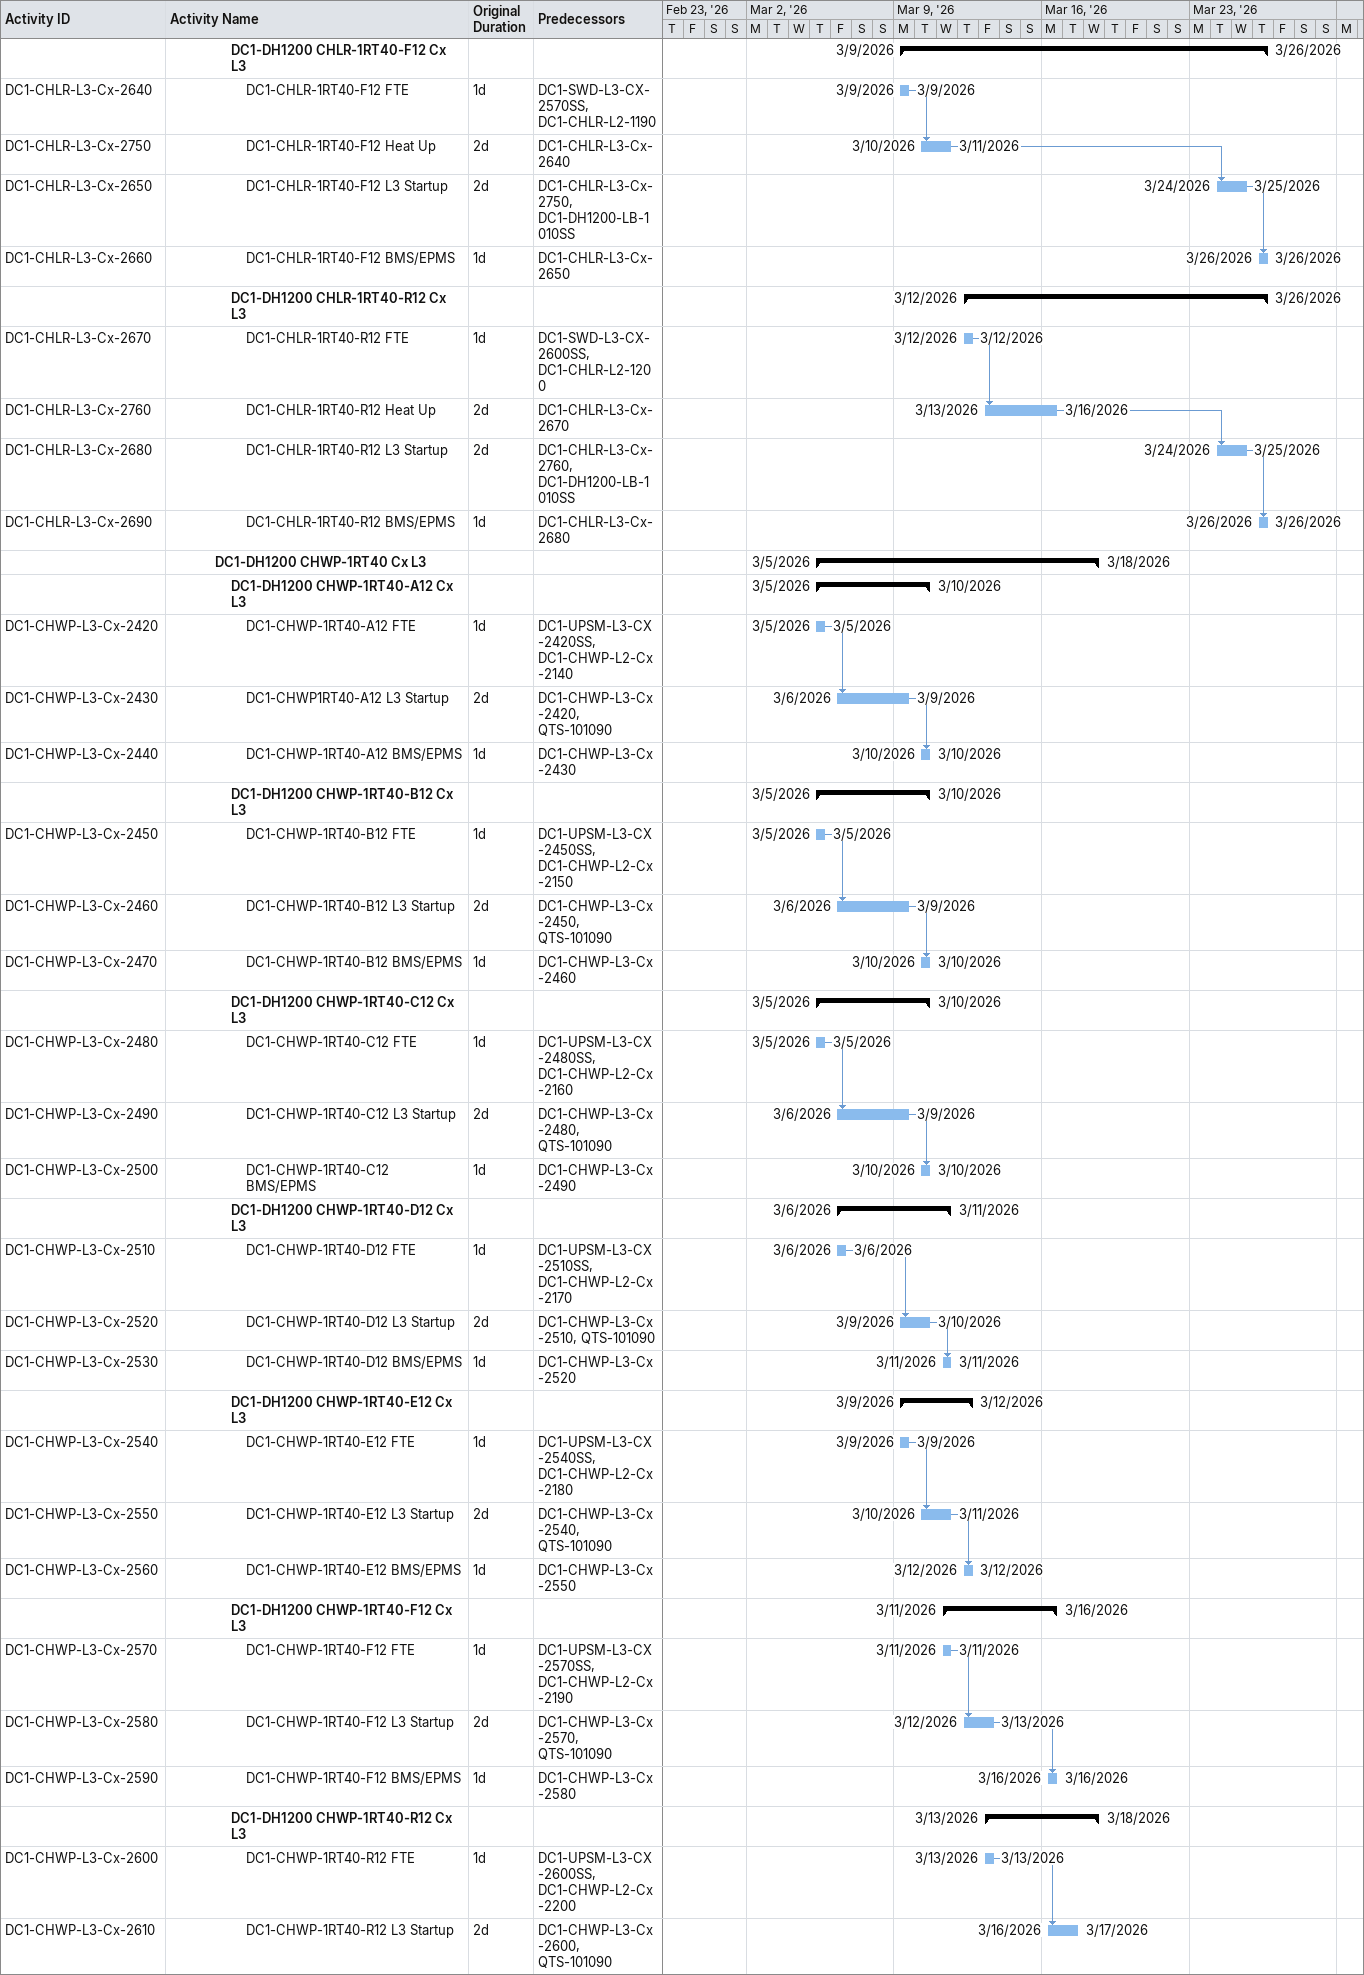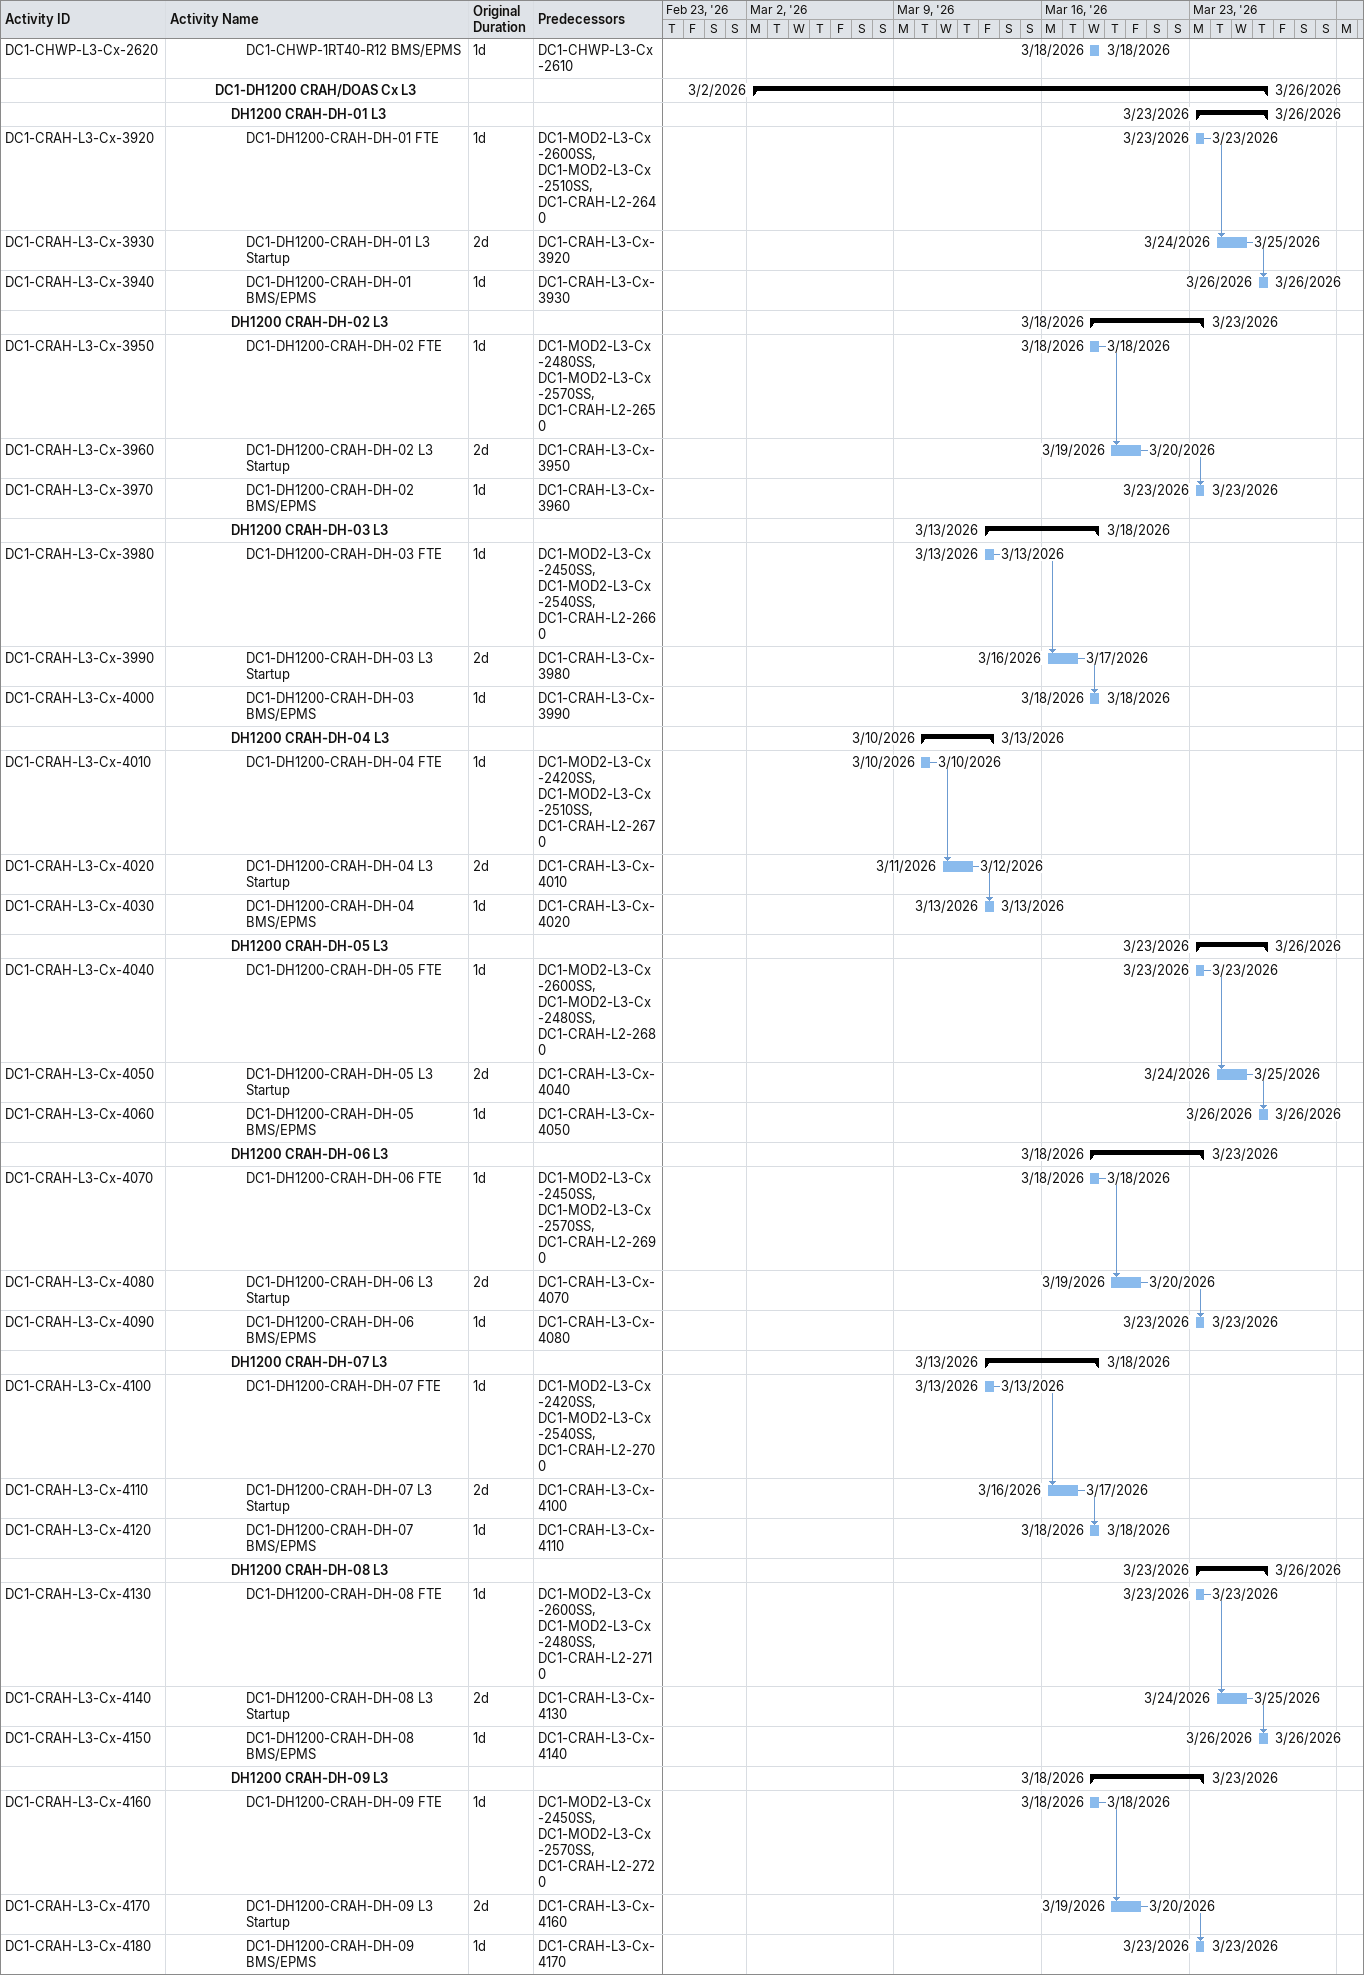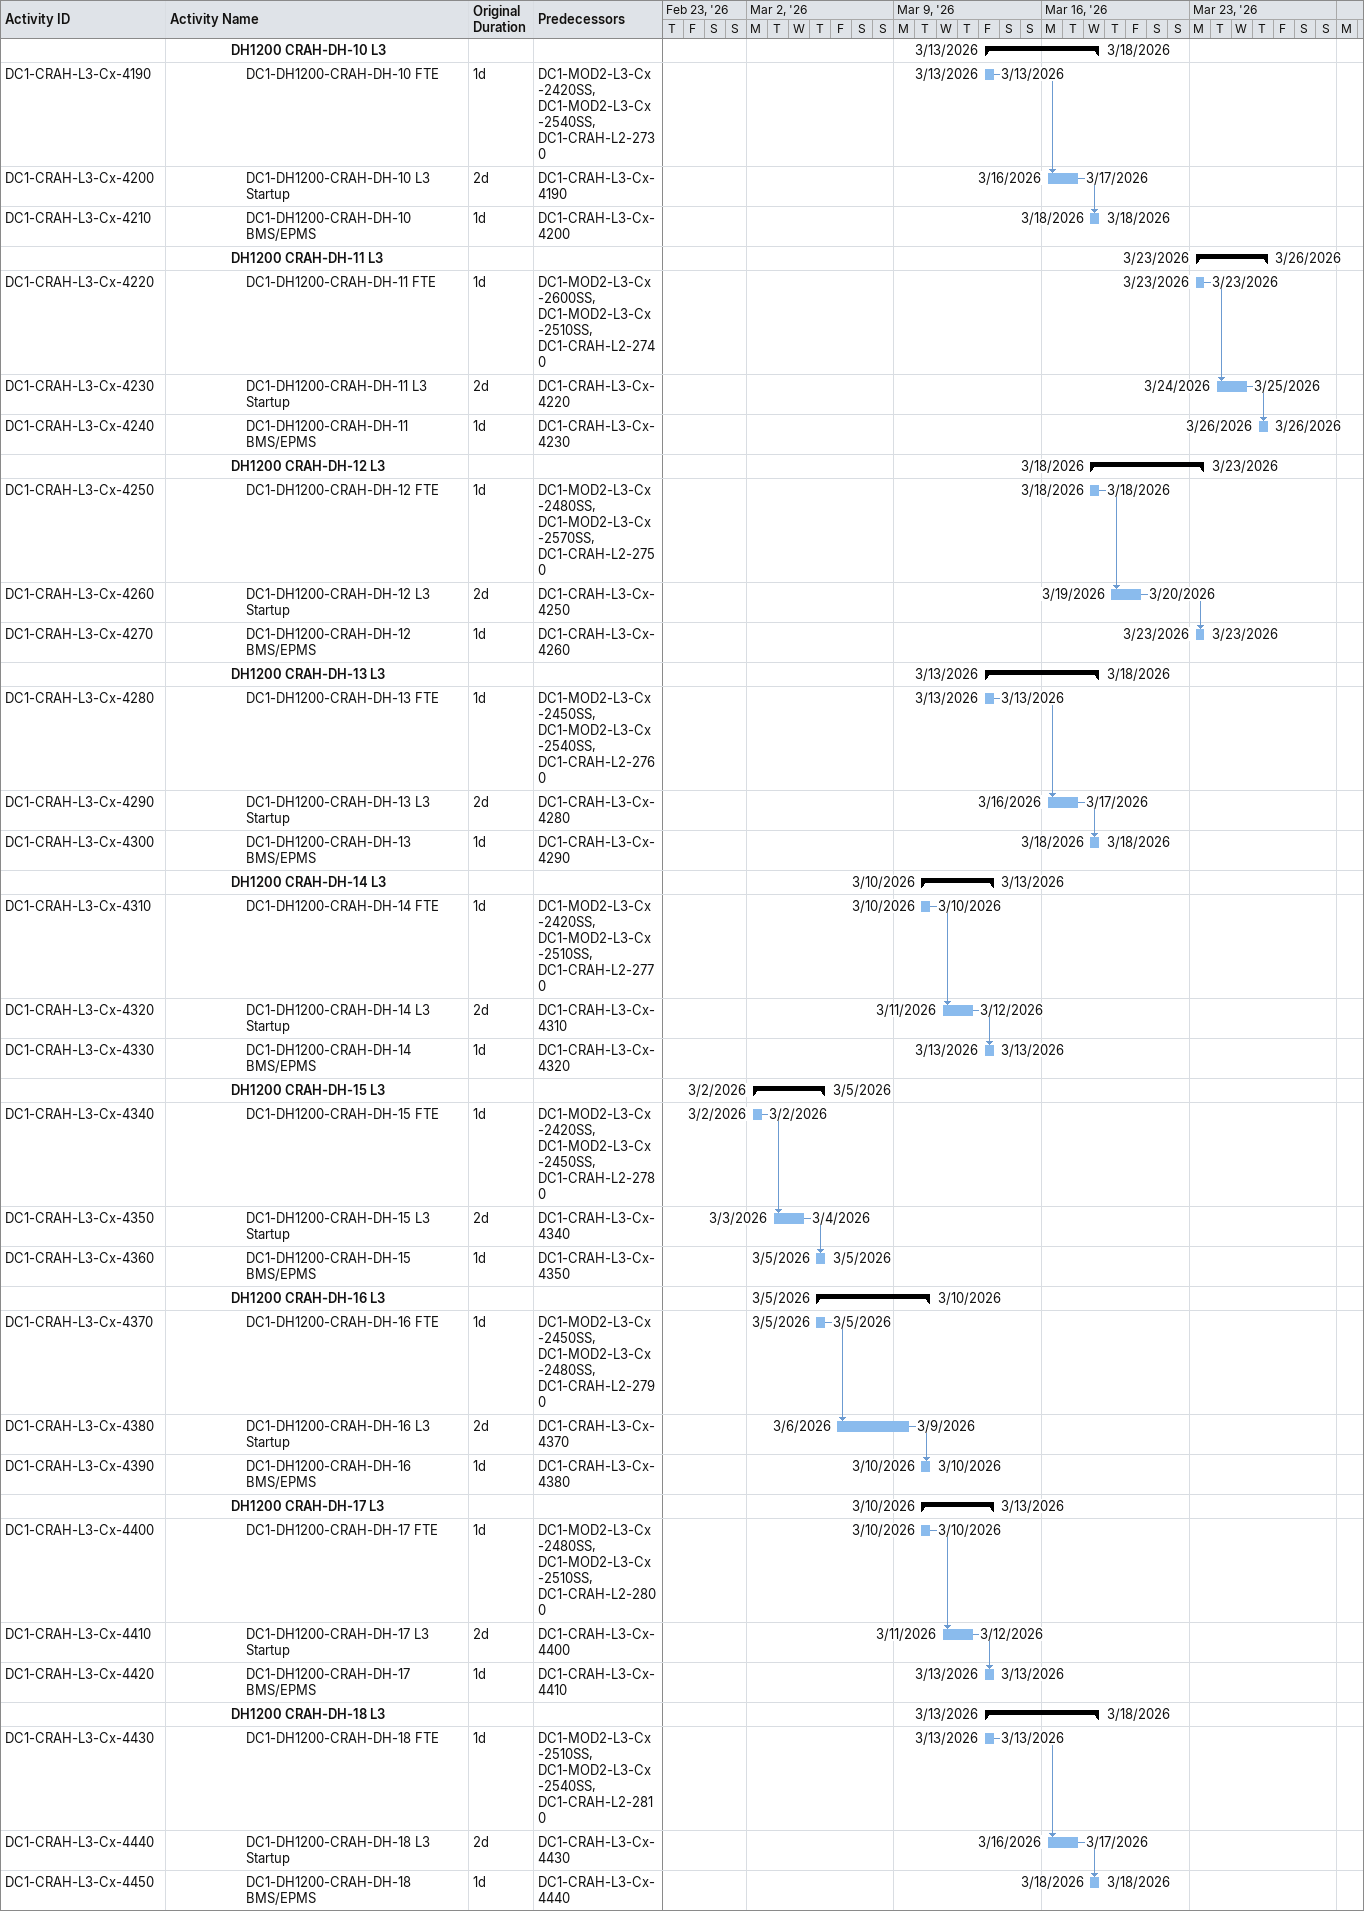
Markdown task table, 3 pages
| ID | Level | Task | Original duration | Start | Finish | Predecessors |
|---|---|---|---|---|---|---|
|  | 5 | **DC1-DH1200 CHLR-1RT40-F12 Cx L3** |  | 2026-03-09 | 2026-03-26 |  |
| DC1-CHLR-L3-Cx-2640 | 6 | DC1-CHLR-1RT40-F12 FTE | 1d | 2026-03-09 | 2026-03-09 | DC1-SWD-L3-CX-2570SS, DC1-CHLR-L2-1190 |
| DC1-CHLR-L3-Cx-2750 | 6 | DC1-CHLR-1RT40-F12 Heat Up | 2d | 2026-03-10 | 2026-03-11 | DC1-CHLR-L3-Cx-2640 |
| DC1-CHLR-L3-Cx-2650 | 6 | DC1-CHLR-1RT40-F12 L3 Startup | 2d | 2026-03-24 | 2026-03-25 | DC1-CHLR-L3-Cx-2750, DC1-DH1200-LB-1010SS |
| DC1-CHLR-L3-Cx-2660 | 6 | DC1-CHLR-1RT40-F12 BMS/EPMS | 1d | 2026-03-26 | 2026-03-26 | DC1-CHLR-L3-Cx-2650 |
|  | 5 | **DC1-DH1200 CHLR-1RT40-R12 Cx L3** |  | 2026-03-12 | 2026-03-26 |  |
| DC1-CHLR-L3-Cx-2670 | 6 | DC1-CHLR-1RT40-R12 FTE | 1d | 2026-03-12 | 2026-03-12 | DC1-SWD-L3-CX-2600SS, DC1-CHLR-L2-1200 |
| DC1-CHLR-L3-Cx-2760 | 6 | DC1-CHLR-1RT40-R12 Heat Up | 2d | 2026-03-13 | 2026-03-16 | DC1-CHLR-L3-Cx-2670 |
| DC1-CHLR-L3-Cx-2680 | 6 | DC1-CHLR-1RT40-R12 L3 Startup | 2d | 2026-03-24 | 2026-03-25 | DC1-CHLR-L3-Cx-2760, DC1-DH1200-LB-1010SS |
| DC1-CHLR-L3-Cx-2690 | 6 | DC1-CHLR-1RT40-R12 BMS/EPMS | 1d | 2026-03-26 | 2026-03-26 | DC1-CHLR-L3-Cx-2680 |
|  | 4 | **DC1-DH1200 CHWP-1RT40 Cx L3** |  | 2026-03-05 | 2026-03-18 |  |
|  | 5 | **DC1-DH1200 CHWP-1RT40-A12 Cx L3** |  | 2026-03-05 | 2026-03-10 |  |
| DC1-CHWP-L3-Cx-2420 | 6 | DC1-CHWP-1RT40-A12 FTE | 1d | 2026-03-05 | 2026-03-05 | DC1-UPSM-L3-CX-2420SS, DC1-CHWP-L2-Cx-2140 |
| DC1-CHWP-L3-Cx-2430 | 6 | DC1-CHWP1RT40-A12 L3 Startup | 2d | 2026-03-06 | 2026-03-09 | DC1-CHWP-L3-Cx-2420, QTS-101090 |
| DC1-CHWP-L3-Cx-2440 | 6 | DC1-CHWP-1RT40-A12 BMS/EPMS | 1d | 2026-03-10 | 2026-03-10 | DC1-CHWP-L3-Cx-2430 |
|  | 5 | **DC1-DH1200 CHWP-1RT40-B12 Cx L3** |  | 2026-03-05 | 2026-03-10 |  |
| DC1-CHWP-L3-Cx-2450 | 6 | DC1-CHWP-1RT40-B12 FTE | 1d | 2026-03-05 | 2026-03-05 | DC1-UPSM-L3-CX-2450SS, DC1-CHWP-L2-Cx-2150 |
| DC1-CHWP-L3-Cx-2460 | 6 | DC1-CHWP-1RT40-B12 L3 Startup | 2d | 2026-03-06 | 2026-03-09 | DC1-CHWP-L3-Cx-2450, QTS-101090 |
| DC1-CHWP-L3-Cx-2470 | 6 | DC1-CHWP-1RT40-B12 BMS/EPMS | 1d | 2026-03-10 | 2026-03-10 | DC1-CHWP-L3-Cx-2460 |
|  | 5 | **DC1-DH1200 CHWP-1RT40-C12 Cx L3** |  | 2026-03-05 | 2026-03-10 |  |
| DC1-CHWP-L3-Cx-2480 | 6 | DC1-CHWP-1RT40-C12 FTE | 1d | 2026-03-05 | 2026-03-05 | DC1-UPSM-L3-CX-2480SS, DC1-CHWP-L2-Cx-2160 |
| DC1-CHWP-L3-Cx-2490 | 6 | DC1-CHWP-1RT40-C12 L3 Startup | 2d | 2026-03-06 | 2026-03-09 | DC1-CHWP-L3-Cx-2480, QTS-101090 |
| DC1-CHWP-L3-Cx-2500 | 6 | DC1-CHWP-1RT40-C12 BMS/EPMS | 1d | 2026-03-10 | 2026-03-10 | DC1-CHWP-L3-Cx-2490 |
|  | 5 | **DC1-DH1200 CHWP-1RT40-D12 Cx L3** |  | 2026-03-06 | 2026-03-11 |  |
| DC1-CHWP-L3-Cx-2510 | 6 | DC1-CHWP-1RT40-D12 FTE | 1d | 2026-03-06 | 2026-03-06 | DC1-UPSM-L3-CX-2510SS, DC1-CHWP-L2-Cx-2170 |
| DC1-CHWP-L3-Cx-2520 | 6 | DC1-CHWP-1RT40-D12 L3 Startup | 2d | 2026-03-09 | 2026-03-10 | DC1-CHWP-L3-Cx-2510, QTS-101090 |
| DC1-CHWP-L3-Cx-2530 | 6 | DC1-CHWP-1RT40-D12 BMS/EPMS | 1d | 2026-03-11 | 2026-03-11 | DC1-CHWP-L3-Cx-2520 |
|  | 5 | **DC1-DH1200 CHWP-1RT40-E12 Cx L3** |  | 2026-03-09 | 2026-03-12 |  |
| DC1-CHWP-L3-Cx-2540 | 6 | DC1-CHWP-1RT40-E12 FTE | 1d | 2026-03-09 | 2026-03-09 | DC1-UPSM-L3-CX-2540SS, DC1-CHWP-L2-Cx-2180 |
| DC1-CHWP-L3-Cx-2550 | 6 | DC1-CHWP-1RT40-E12 L3 Startup | 2d | 2026-03-10 | 2026-03-11 | DC1-CHWP-L3-Cx-2540, QTS-101090 |
| DC1-CHWP-L3-Cx-2560 | 6 | DC1-CHWP-1RT40-E12 BMS/EPMS | 1d | 2026-03-12 | 2026-03-12 | DC1-CHWP-L3-Cx-2550 |
|  | 5 | **DC1-DH1200 CHWP-1RT40-F12 Cx L3** |  | 2026-03-11 | 2026-03-16 |  |
| DC1-CHWP-L3-Cx-2570 | 6 | DC1-CHWP-1RT40-F12 FTE | 1d | 2026-03-11 | 2026-03-11 | DC1-UPSM-L3-CX-2570SS, DC1-CHWP-L2-Cx-2190 |
| DC1-CHWP-L3-Cx-2580 | 6 | DC1-CHWP-1RT40-F12 L3 Startup | 2d | 2026-03-12 | 2026-03-13 | DC1-CHWP-L3-Cx-2570, QTS-101090 |
| DC1-CHWP-L3-Cx-2590 | 6 | DC1-CHWP-1RT40-F12 BMS/EPMS | 1d | 2026-03-16 | 2026-03-16 | DC1-CHWP-L3-Cx-2580 |
|  | 5 | **DC1-DH1200 CHWP-1RT40-R12 Cx L3** |  | 2026-03-13 | 2026-03-18 |  |
| DC1-CHWP-L3-Cx-2600 | 6 | DC1-CHWP-1RT40-R12 FTE | 1d | 2026-03-13 | 2026-03-13 | DC1-UPSM-L3-CX-2600SS, DC1-CHWP-L2-Cx-2200 |
| DC1-CHWP-L3-Cx-2610 | 6 | DC1-CHWP-1RT40-R12 L3 Startup | 2d | 2026-03-16 | 2026-03-17 | DC1-CHWP-L3-Cx-2600, QTS-101090 |
| DC1-CHWP-L3-Cx-2620 | 6 | DC1-CHWP-1RT40-R12 BMS/EPMS | 1d | 2026-03-18 | 2026-03-18 | DC1-CHWP-L3-Cx-2610 |
|  | 4 | **DC1-DH1200 CRAH/DOAS Cx L3** |  | 2026-03-02 | 2026-03-26 |  |
|  | 5 | **DH1200 CRAH-DH-01 L3** |  | 2026-03-23 | 2026-03-26 |  |
| DC1-CRAH-L3-Cx-3920 | 6 | DC1-DH1200-CRAH-DH-01 FTE | 1d | 2026-03-23 | 2026-03-23 | DC1-MOD2-L3-Cx-2600SS, DC1-MOD2-L3-Cx-2510SS, DC1-CRAH-L2-2640 |
| DC1-CRAH-L3-Cx-3930 | 6 | DC1-DH1200-CRAH-DH-01 L3 Startup | 2d | 2026-03-24 | 2026-03-25 | DC1-CRAH-L3-Cx-3920 |
| DC1-CRAH-L3-Cx-3940 | 6 | DC1-DH1200-CRAH-DH-01 BMS/EPMS | 1d | 2026-03-26 | 2026-03-26 | DC1-CRAH-L3-Cx-3930 |
|  | 5 | **DH1200 CRAH-DH-02 L3** |  | 2026-03-18 | 2026-03-23 |  |
| DC1-CRAH-L3-Cx-3950 | 6 | DC1-DH1200-CRAH-DH-02 FTE | 1d | 2026-03-18 | 2026-03-18 | DC1-MOD2-L3-Cx-2480SS, DC1-MOD2-L3-Cx-2570SS, DC1-CRAH-L2-2650 |
| DC1-CRAH-L3-Cx-3960 | 6 | DC1-DH1200-CRAH-DH-02 L3 Startup | 2d | 2026-03-19 | 2026-03-20 | DC1-CRAH-L3-Cx-3950 |
| DC1-CRAH-L3-Cx-3970 | 6 | DC1-DH1200-CRAH-DH-02 BMS/EPMS | 1d | 2026-03-23 | 2026-03-23 | DC1-CRAH-L3-Cx-3960 |
|  | 5 | **DH1200 CRAH-DH-03 L3** |  | 2026-03-13 | 2026-03-18 |  |
| DC1-CRAH-L3-Cx-3980 | 6 | DC1-DH1200-CRAH-DH-03 FTE | 1d | 2026-03-13 | 2026-03-13 | DC1-MOD2-L3-Cx-2450SS, DC1-MOD2-L3-Cx-2540SS, DC1-CRAH-L2-2660 |
| DC1-CRAH-L3-Cx-3990 | 6 | DC1-DH1200-CRAH-DH-03 L3 Startup | 2d | 2026-03-16 | 2026-03-17 | DC1-CRAH-L3-Cx-3980 |
| DC1-CRAH-L3-Cx-4000 | 6 | DC1-DH1200-CRAH-DH-03 BMS/EPMS | 1d | 2026-03-18 | 2026-03-18 | DC1-CRAH-L3-Cx-3990 |
|  | 5 | **DH1200 CRAH-DH-04 L3** |  | 2026-03-10 | 2026-03-13 |  |
| DC1-CRAH-L3-Cx-4010 | 6 | DC1-DH1200-CRAH-DH-04 FTE | 1d | 2026-03-10 | 2026-03-10 | DC1-MOD2-L3-Cx-2420SS, DC1-MOD2-L3-Cx-2510SS, DC1-CRAH-L2-2670 |
| DC1-CRAH-L3-Cx-4020 | 6 | DC1-DH1200-CRAH-DH-04 L3 Startup | 2d | 2026-03-11 | 2026-03-12 | DC1-CRAH-L3-Cx-4010 |
| DC1-CRAH-L3-Cx-4030 | 6 | DC1-DH1200-CRAH-DH-04 BMS/EPMS | 1d | 2026-03-13 | 2026-03-13 | DC1-CRAH-L3-Cx-4020 |
|  | 5 | **DH1200 CRAH-DH-05 L3** |  | 2026-03-23 | 2026-03-26 |  |
| DC1-CRAH-L3-Cx-4040 | 6 | DC1-DH1200-CRAH-DH-05 FTE | 1d | 2026-03-23 | 2026-03-23 | DC1-MOD2-L3-Cx-2600SS, DC1-MOD2-L3-Cx-2480SS, DC1-CRAH-L2-2680 |
| DC1-CRAH-L3-Cx-4050 | 6 | DC1-DH1200-CRAH-DH-05 L3 Startup | 2d | 2026-03-24 | 2026-03-25 | DC1-CRAH-L3-Cx-4040 |
| DC1-CRAH-L3-Cx-4060 | 6 | DC1-DH1200-CRAH-DH-05 BMS/EPMS | 1d | 2026-03-26 | 2026-03-26 | DC1-CRAH-L3-Cx-4050 |
|  | 5 | **DH1200 CRAH-DH-06 L3** |  | 2026-03-18 | 2026-03-23 |  |
| DC1-CRAH-L3-Cx-4070 | 6 | DC1-DH1200-CRAH-DH-06 FTE | 1d | 2026-03-18 | 2026-03-18 | DC1-MOD2-L3-Cx-2450SS, DC1-MOD2-L3-Cx-2570SS, DC1-CRAH-L2-2690 |
| DC1-CRAH-L3-Cx-4080 | 6 | DC1-DH1200-CRAH-DH-06 L3 Startup | 2d | 2026-03-19 | 2026-03-20 | DC1-CRAH-L3-Cx-4070 |
| DC1-CRAH-L3-Cx-4090 | 6 | DC1-DH1200-CRAH-DH-06 BMS/EPMS | 1d | 2026-03-23 | 2026-03-23 | DC1-CRAH-L3-Cx-4080 |
|  | 5 | **DH1200 CRAH-DH-07 L3** |  | 2026-03-13 | 2026-03-18 |  |
| DC1-CRAH-L3-Cx-4100 | 6 | DC1-DH1200-CRAH-DH-07 FTE | 1d | 2026-03-13 | 2026-03-13 | DC1-MOD2-L3-Cx-2420SS, DC1-MOD2-L3-Cx-2540SS, DC1-CRAH-L2-2700 |
| DC1-CRAH-L3-Cx-4110 | 6 | DC1-DH1200-CRAH-DH-07 L3 Startup | 2d | 2026-03-16 | 2026-03-17 | DC1-CRAH-L3-Cx-4100 |
| DC1-CRAH-L3-Cx-4120 | 6 | DC1-DH1200-CRAH-DH-07 BMS/EPMS | 1d | 2026-03-18 | 2026-03-18 | DC1-CRAH-L3-Cx-4110 |
|  | 5 | **DH1200 CRAH-DH-08 L3** |  | 2026-03-23 | 2026-03-26 |  |
| DC1-CRAH-L3-Cx-4130 | 6 | DC1-DH1200-CRAH-DH-08 FTE | 1d | 2026-03-23 | 2026-03-23 | DC1-MOD2-L3-Cx-2600SS, DC1-MOD2-L3-Cx-2480SS, DC1-CRAH-L2-2710 |
| DC1-CRAH-L3-Cx-4140 | 6 | DC1-DH1200-CRAH-DH-08 L3 Startup | 2d | 2026-03-24 | 2026-03-25 | DC1-CRAH-L3-Cx-4130 |
| DC1-CRAH-L3-Cx-4150 | 6 | DC1-DH1200-CRAH-DH-08 BMS/EPMS | 1d | 2026-03-26 | 2026-03-26 | DC1-CRAH-L3-Cx-4140 |
|  | 5 | **DH1200 CRAH-DH-09 L3** |  | 2026-03-18 | 2026-03-23 |  |
| DC1-CRAH-L3-Cx-4160 | 6 | DC1-DH1200-CRAH-DH-09 FTE | 1d | 2026-03-18 | 2026-03-18 | DC1-MOD2-L3-Cx-2450SS, DC1-MOD2-L3-Cx-2570SS, DC1-CRAH-L2-2720 |
| DC1-CRAH-L3-Cx-4170 | 6 | DC1-DH1200-CRAH-DH-09 L3 Startup | 2d | 2026-03-19 | 2026-03-20 | DC1-CRAH-L3-Cx-4160 |
| DC1-CRAH-L3-Cx-4180 | 6 | DC1-DH1200-CRAH-DH-09 BMS/EPMS | 1d | 2026-03-23 | 2026-03-23 | DC1-CRAH-L3-Cx-4170 |
|  | 5 | **DH1200 CRAH-DH-10 L3** |  | 2026-03-13 | 2026-03-18 |  |
| DC1-CRAH-L3-Cx-4190 | 6 | DC1-DH1200-CRAH-DH-10 FTE | 1d | 2026-03-13 | 2026-03-13 | DC1-MOD2-L3-Cx-2420SS, DC1-MOD2-L3-Cx-2540SS, DC1-CRAH-L2-2730 |
| DC1-CRAH-L3-Cx-4200 | 6 | DC1-DH1200-CRAH-DH-10 L3 Startup | 2d | 2026-03-16 | 2026-03-17 | DC1-CRAH-L3-Cx-4190 |
| DC1-CRAH-L3-Cx-4210 | 6 | DC1-DH1200-CRAH-DH-10 BMS/EPMS | 1d | 2026-03-18 | 2026-03-18 | DC1-CRAH-L3-Cx-4200 |
|  | 5 | **DH1200 CRAH-DH-11 L3** |  | 2026-03-23 | 2026-03-26 |  |
| DC1-CRAH-L3-Cx-4220 | 6 | DC1-DH1200-CRAH-DH-11 FTE | 1d | 2026-03-23 | 2026-03-23 | DC1-MOD2-L3-Cx-2600SS, DC1-MOD2-L3-Cx-2510SS, DC1-CRAH-L2-2740 |
| DC1-CRAH-L3-Cx-4230 | 6 | DC1-DH1200-CRAH-DH-11 L3 Startup | 2d | 2026-03-24 | 2026-03-25 | DC1-CRAH-L3-Cx-4220 |
| DC1-CRAH-L3-Cx-4240 | 6 | DC1-DH1200-CRAH-DH-11 BMS/EPMS | 1d | 2026-03-26 | 2026-03-26 | DC1-CRAH-L3-Cx-4230 |
|  | 5 | **DH1200 CRAH-DH-12 L3** |  | 2026-03-18 | 2026-03-23 |  |
| DC1-CRAH-L3-Cx-4250 | 6 | DC1-DH1200-CRAH-DH-12 FTE | 1d | 2026-03-18 | 2026-03-18 | DC1-MOD2-L3-Cx-2480SS, DC1-MOD2-L3-Cx-2570SS, DC1-CRAH-L2-2750 |
| DC1-CRAH-L3-Cx-4260 | 6 | DC1-DH1200-CRAH-DH-12 L3 Startup | 2d | 2026-03-19 | 2026-03-20 | DC1-CRAH-L3-Cx-4250 |
| DC1-CRAH-L3-Cx-4270 | 6 | DC1-DH1200-CRAH-DH-12 BMS/EPMS | 1d | 2026-03-23 | 2026-03-23 | DC1-CRAH-L3-Cx-4260 |
|  | 5 | **DH1200 CRAH-DH-13 L3** |  | 2026-03-13 | 2026-03-18 |  |
| DC1-CRAH-L3-Cx-4280 | 6 | DC1-DH1200-CRAH-DH-13 FTE | 1d | 2026-03-13 | 2026-03-13 | DC1-MOD2-L3-Cx-2450SS, DC1-MOD2-L3-Cx-2540SS, DC1-CRAH-L2-2760 |
| DC1-CRAH-L3-Cx-4290 | 6 | DC1-DH1200-CRAH-DH-13 L3 Startup | 2d | 2026-03-16 | 2026-03-17 | DC1-CRAH-L3-Cx-4280 |
| DC1-CRAH-L3-Cx-4300 | 6 | DC1-DH1200-CRAH-DH-13 BMS/EPMS | 1d | 2026-03-18 | 2026-03-18 | DC1-CRAH-L3-Cx-4290 |
|  | 5 | **DH1200 CRAH-DH-14 L3** |  | 2026-03-10 | 2026-03-13 |  |
| DC1-CRAH-L3-Cx-4310 | 6 | DC1-DH1200-CRAH-DH-14 FTE | 1d | 2026-03-10 | 2026-03-10 | DC1-MOD2-L3-Cx-2420SS, DC1-MOD2-L3-Cx-2510SS, DC1-CRAH-L2-2770 |
| DC1-CRAH-L3-Cx-4320 | 6 | DC1-DH1200-CRAH-DH-14 L3 Startup | 2d | 2026-03-11 | 2026-03-12 | DC1-CRAH-L3-Cx-4310 |
| DC1-CRAH-L3-Cx-4330 | 6 | DC1-DH1200-CRAH-DH-14 BMS/EPMS | 1d | 2026-03-13 | 2026-03-13 | DC1-CRAH-L3-Cx-4320 |
|  | 5 | **DH1200 CRAH-DH-15 L3** |  | 2026-03-02 | 2026-03-05 |  |
| DC1-CRAH-L3-Cx-4340 | 6 | DC1-DH1200-CRAH-DH-15 FTE | 1d | 2026-03-02 | 2026-03-02 | DC1-MOD2-L3-Cx-2420SS, DC1-MOD2-L3-Cx-2450SS, DC1-CRAH-L2-2780 |
| DC1-CRAH-L3-Cx-4350 | 6 | DC1-DH1200-CRAH-DH-15 L3 Startup | 2d | 2026-03-03 | 2026-03-04 | DC1-CRAH-L3-Cx-4340 |
| DC1-CRAH-L3-Cx-4360 | 6 | DC1-DH1200-CRAH-DH-15 BMS/EPMS | 1d | 2026-03-05 | 2026-03-05 | DC1-CRAH-L3-Cx-4350 |
|  | 5 | **DH1200 CRAH-DH-16 L3** |  | 2026-03-05 | 2026-03-10 |  |
| DC1-CRAH-L3-Cx-4370 | 6 | DC1-DH1200-CRAH-DH-16 FTE | 1d | 2026-03-05 | 2026-03-05 | DC1-MOD2-L3-Cx-2450SS, DC1-MOD2-L3-Cx-2480SS, DC1-CRAH-L2-2790 |
| DC1-CRAH-L3-Cx-4380 | 6 | DC1-DH1200-CRAH-DH-16 L3 Startup | 2d | 2026-03-06 | 2026-03-09 | DC1-CRAH-L3-Cx-4370 |
| DC1-CRAH-L3-Cx-4390 | 6 | DC1-DH1200-CRAH-DH-16 BMS/EPMS | 1d | 2026-03-10 | 2026-03-10 | DC1-CRAH-L3-Cx-4380 |
|  | 5 | **DH1200 CRAH-DH-17 L3** |  | 2026-03-10 | 2026-03-13 |  |
| DC1-CRAH-L3-Cx-4400 | 6 | DC1-DH1200-CRAH-DH-17 FTE | 1d | 2026-03-10 | 2026-03-10 | DC1-MOD2-L3-Cx-2480SS, DC1-MOD2-L3-Cx-2510SS, DC1-CRAH-L2-2800 |
| DC1-CRAH-L3-Cx-4410 | 6 | DC1-DH1200-CRAH-DH-17 L3 Startup | 2d | 2026-03-11 | 2026-03-12 | DC1-CRAH-L3-Cx-4400 |
| DC1-CRAH-L3-Cx-4420 | 6 | DC1-DH1200-CRAH-DH-17 BMS/EPMS | 1d | 2026-03-13 | 2026-03-13 | DC1-CRAH-L3-Cx-4410 |
|  | 5 | **DH1200 CRAH-DH-18 L3** |  | 2026-03-13 | 2026-03-18 |  |
| DC1-CRAH-L3-Cx-4430 | 6 | DC1-DH1200-CRAH-DH-18 FTE | 1d | 2026-03-13 | 2026-03-13 | DC1-MOD2-L3-Cx-2510SS, DC1-MOD2-L3-Cx-2540SS, DC1-CRAH-L2-2810 |
| DC1-CRAH-L3-Cx-4440 | 6 | DC1-DH1200-CRAH-DH-18 L3 Startup | 2d | 2026-03-16 | 2026-03-17 | DC1-CRAH-L3-Cx-4430 |
| DC1-CRAH-L3-Cx-4450 | 6 | DC1-DH1200-CRAH-DH-18 BMS/EPMS | 1d | 2026-03-18 | 2026-03-18 | DC1-CRAH-L3-Cx-4440 |
